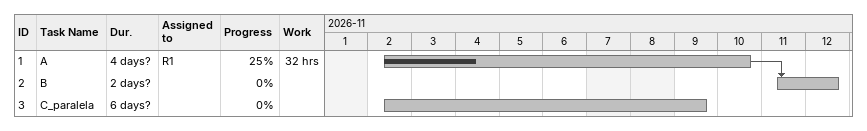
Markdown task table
| ID | Task | Duration | Start | Finish | Predecessors | Resources | % complete | Work (h) |
|---|---|---|---|---|---|---|---|---|
| 1 | A | 4d? | 2026-11-02 | 2026-11-10 |  | R1 | 25 | 32 |
| 2 | B | 2d? | 2026-11-11 | 2026-11-12 | 1 |  | 0 |  |
| 3 | C_paralela | 6d? | 2026-11-02 | 2026-11-09 |  |  | 0 |  |
